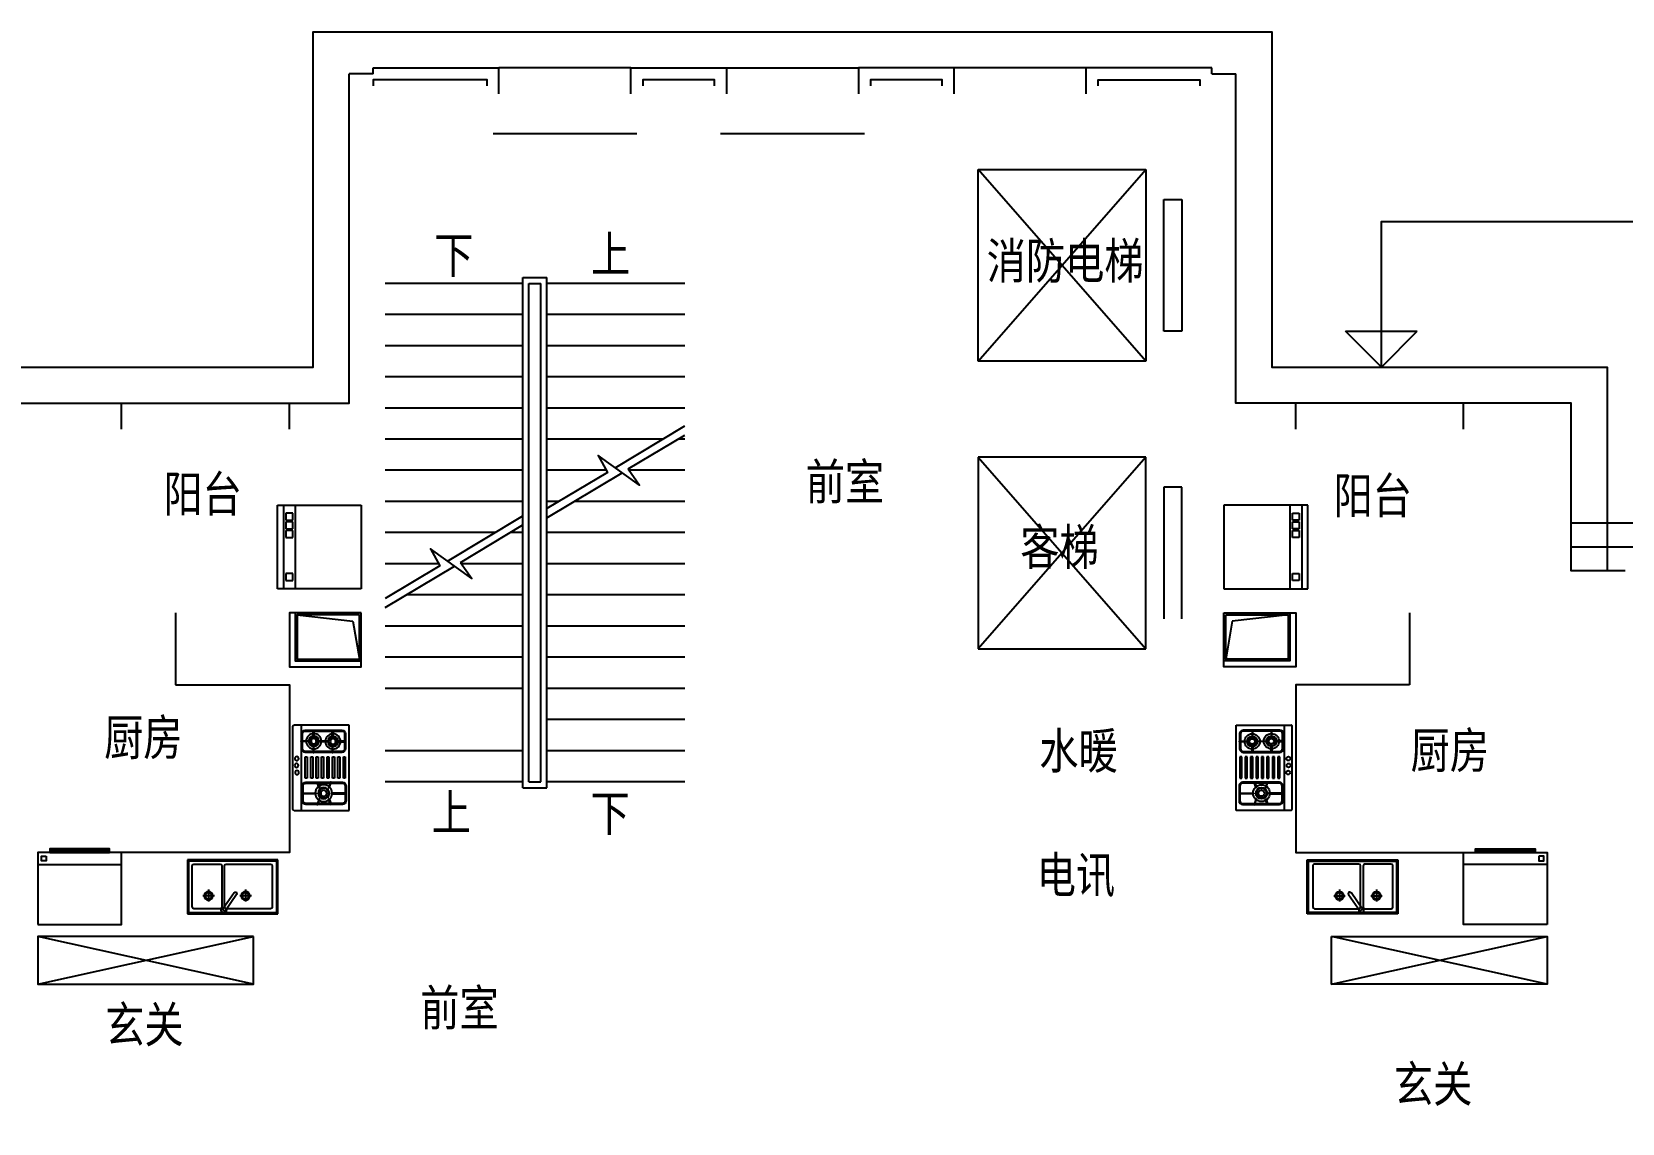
# Model space of a CAD drawing. Extents: x 544659 to 588977, y -8328 to 21775.
# Drawn here: x 562727 to 576002, y 12666 to 21775 of the extents above; entities that cross this region are included whole.
import ezdxf

# ---------------------------------------------------------------- set-up
doc = ezdxf.new("R2010")
doc.units = 0
doc.header["$LTSCALE"] = 1000
doc.header["$MEASUREMENT"] = 0
doc.layers.get('0').update_dxf_attribs({"color": 254, "linetype": 'CONTINUOUS'})
for name, color, linetype in [('DIM_ELEV', 3, 'CONTINUOUS'), ('J家具', 25, 'CONTINUOUS'), ('LVTRY', 6, 'CONTINUOUS'), ('stair', 2, 'CONTINUOUS'), ('TEXT', 7, 'CONTINUOUS'), ('WALL', 9, 'CONTINUOUS'), ('WINDOW', 4, 'CONTINUOUS'), ('保温层', 42, 'CONTINUOUS'), ('剖面墙线', 254, 'CONTINUOUS'), ('看线', 157, 'CONTINUOUS')]:
    doc.layers.add(name, color=color, linetype=linetype)
doc.styles.add('-黑体', font='SIMHEI.TTF', dxfattribs={"width": 0.8})

# ---------------------------------------------------------------- blocks, each defined once
blk = doc.blocks.new('m')
at = {"layer": 'LVTRY'}
for p, q in [((-356, 469), (356, 469)), ((-356, 10), (-356, 469)), ((356, 469), (356, 10)), ((-346, 0), (346, 0))]:
    blk.add_line(p, q, dxfattribs=at)
at = {"layer": 'LVTRY', "color": 251}
for p, q in [((-307, 414), (-307, 107)), ((-299, 414), (-299, 107)), ((-152, 444), (-277, 444)), ((-152, 436), (-277, 436)), ((-218, 441), (-214, 441)), ((-218, 323), (-218, 441)), ((-214, 441), (-214, 323)), ((-130, 107), (-130, 414)), ((-122, 107), (-122, 414)), ((90, 437), (-87, 437)), ((-87, 437), (-87, 421)), ((-87, 421), (90, 421)), ((90, 421), (90, 437)), ((128, 409), (128, 103)), ((136, 409), (136, 103)), ((284, 439), (158, 439)), ((284, 431), (158, 431)), ((215, 441), (220, 441)), ((215, 365), (215, 441)), ((220, 441), (220, 365)), ((306, 103), (306, 409)), ((314, 103), (314, 409)), ((-307, 318), (-309, 313)), ((-309, 313), (-260, 297)), ((-258, 302), (-307, 318)), ((-260, 297), (-258, 302)), ((-214, 323), (-218, 323)), ((-171, 302), (-122, 318)), ((-169, 297), (-171, 302)), ((-120, 313), (-169, 297)), ((-122, 318), (-120, 313)), ((90, 392), (-87, 392)), ((-87, 392), (-87, 375)), ((-87, 375), (90, 375)), ((90, 347), (-87, 347)), ((-87, 347), (-87, 330)), ((-87, 330), (90, 330)), ((90, 301), (-87, 301)), ((-87, 301), (-87, 285)), ((-87, 285), (90, 285)), ((90, 375), (90, 392)), ((90, 330), (90, 347)), ((90, 285), (90, 301)), ((128, 333), (188, 333)), ((128, 328), (128, 333)), ((188, 328), (128, 328)), ((188, 333), (188, 328)), ((220, 365), (215, 365)), ((218, 301), (222, 301)), ((218, 207), (218, 301)), ((222, 301), (222, 207)), ((314, 333), (254, 333)), ((254, 333), (254, 328)), ((254, 328), (314, 328)), ((314, 328), (314, 333)), ((-309, 208), (-260, 224)), ((-307, 203), (-309, 208)), ((-258, 219), (-307, 203)), ((-260, 224), (-258, 219)), ((-214, 198), (-218, 198)), ((-218, 198), (-218, 80)), ((-214, 80), (-214, 198)), ((-169, 224), (-171, 219)), ((-171, 219), (-122, 203)), ((-120, 208), (-169, 224)), ((-122, 203), (-120, 208)), ((90, 256), (-87, 256)), ((-87, 256), (-87, 239)), ((-87, 239), (90, 239)), ((90, 211), (-87, 211)), ((-87, 211), (-87, 194)), ((-87, 194), (90, 194)), ((90, 165), (-87, 165)), ((-87, 165), (-87, 149)), ((-87, 149), (90, 149)), ((90, 239), (90, 256)), ((90, 194), (90, 211)), ((90, 149), (90, 165)), ((128, 175), (188, 175)), ((128, 170), (128, 175)), ((188, 170), (128, 170)), ((188, 175), (188, 170)), ((222, 207), (218, 207)), ((223, 144), (219, 144)), ((219, 144), (219, 70)), ((223, 70), (223, 144)), ((314, 175), (254, 175)), ((254, 175), (254, 170)), ((254, 170), (314, 170)), ((314, 170), (314, 175)), ((356, 68), (-356, 68)), ((-277, 85), (-152, 85)), ((-277, 77), (-152, 77)), ((-218, 80), (-214, 80)), ((90, 120), (-87, 120)), ((-87, 120), (-87, 103)), ((-87, 103), (90, 103)), ((90, 103), (90, 120)), ((158, 81), (284, 81)), ((158, 73), (284, 73)), ((219, 70), (223, 70))]:
    blk.add_line(p, q, dxfattribs=at)
for centre, radius in [((-213, 257), 70.1), ((-213, 257), 47.3), ((-213, 257), 41.8), ((-213, 257), 25.3), ((219, 334), 63.7), ((219, 334), 43), ((219, 334), 38), ((219, 334), 23), ((221, 174), 63.7), ((221, 174), 43), ((221, 174), 38), ((221, 174), 23), ((-41, 34), 16.2), ((19, 30), 16.2), ((76, 32), 16.2)]:
    blk.add_circle(centre, radius, dxfattribs=at)
for centre, radius, start, end in [((-277, 414), 30, 90, 180), ((-277, 414), 22, 90, 180), ((-152, 414), 30, 0, 90), ((-152, 414), 22, 0, 90), ((158, 409), 30, 90, 180), ((158, 409), 22, 90, 180), ((284, 409), 30, 0, 90), ((284, 409), 22, 0, 90), ((-277, 107), 30, 180, 270), ((-277, 107), 22, 180, 270), ((-152, 107), 30, 270, 0), ((-152, 107), 22, 270, 0), ((158, 103), 30, 180, 270), ((158, 103), 22, 180, 270), ((284, 103), 30, 270, 0), ((284, 103), 22, 270, 0)]:
    blk.add_arc(centre, radius, start, end, dxfattribs=at)
at = {"layer": 'LVTRY'}
for centre, start, end in [((-346, 10), 180, 269.961), ((346, 10), 269.961, 0)]:
    blk.add_arc(centre, 10, start, end, dxfattribs=at)
blk = doc.blocks.new('d2')
at = {"layer": 'LVTRY'}
blk.add_line((350, -500), (-350, -500), dxfattribs=at)
for points in [[(350, 0), (-350, 0), (-350, -600), (350, -600)], [(280, -570), (280, -530), (320, -530), (320, -570)], [(-250, -620), (250, -620), (250, -600), (-250, -600)], [(-250, -620), (-250, -630), (250, -630), (250, -620)]]:
    blk.add_lwpolyline(points, close=True, dxfattribs=at)
blk = doc.blocks.new('xi')
at = {"layer": 'LVTRY'}
for p, q in [((-350, -700), (-350, 0)), ((-350, 0), (350, 0)), ((350, 0), (350, -700)), ((-350, -550), (350, -550)), ((-350, -650), (350, -650)), ((-224, -572), (-281, -572)), ((-281, -572), (-281, -629)), ((-281, -629), (-224, -629)), ((-224, -629), (-224, -572)), ((-152, -572), (-209, -572)), ((-209, -572), (-209, -629)), ((-209, -629), (-152, -629)), ((-152, -629), (-152, -572)), ((-80, -572), (-137, -572)), ((-137, -572), (-137, -629)), ((-137, -629), (-80, -629)), ((-80, -629), (-80, -572)), ((280, -572), (222, -572)), ((222, -572), (222, -629)), ((222, -629), (280, -629)), ((280, -629), (280, -572)), ((350, -700), (-350, -700))]:
    blk.add_line(p, q, dxfattribs=at)
blk = doc.blocks.new('xc1')
at = {"layer": 'LVTRY'}
for p, q in [((-378, 0), (-378, 450)), ((-378, 450), (378, 450)), ((378, 450), (378, 0)), ((378, 0), (-378, 0))]:
    blk.add_line(p, q, dxfattribs=at)
at = {"layer": 'LVTRY', "color": 251}
for p, q in [((-368, 10), (-368, 440)), ((-368, 440), (368, 440)), ((-105, 408), (-323, 408)), ((-63, 427), (-85, 411)), ((-85, 411), (12, 273)), ((33, 288), (-63, 427)), ((316, 408), (-53, 408)), ((368, 440), (368, 10)), ((-338, 393), (-338, 50)), ((-153, 300), (-249, 300)), ((-201, 248), (-201, 348)), ((-90, 50), (-90, 393)), ((-68, 393), (-68, 50)), ((156, 300), (60, 300)), ((108, 248), (108, 348)), ((331, 50), (331, 393)), ((368, 10), (-368, 10)), ((-323, 35), (-105, 35)), ((-53, 35), (316, 35))]:
    blk.add_line(p, q, dxfattribs=at)
for centre, radius in [((-201, 300), 36.1), ((-201, 300), 27.1), ((108, 300), 36.1), ((108, 300), 27.1)]:
    blk.add_circle(centre, radius, dxfattribs=at)
for centre, radius, start, end in [((-323, 393), 15, 90, 180), ((-105, 393), 15, 0, 90), ((-74, 419), 21.7, 342.6068, 267.3353), ((-53, 393), 15, 90, 180), ((316, 393), 15, 0, 90), ((22, 281), 13.3, 214.971, 34.971), ((-323, 50), 15, 180, 270), ((-105, 50), 15, 270, 0), ((-53, 50), 15, 180, 270), ((316, 50), 15, 270, 0)]:
    blk.add_arc(centre, radius, start, end, dxfattribs=at)
blk = doc.blocks.new('z1')
for p, q in [((-876078, -170360, -161), (-876024, -170045, -161)), ((-876544, -170415, -161), (-876078, -170360, -161))]:
    blk.add_line(p, q)
at = {"elevation": -161}
for points in [[(-876009, -170430), (-876609, -170430), (-876609, -169980), (-876009, -169980)], [(-876009, -170430), (-876559, -170430), (-876559, -170030), (-876009, -170030)], [(-876024, -170415), (-876544, -170415), (-876544, -170045), (-876024, -170045)]]:
    blk.add_lwpolyline(points, close=True, dxfattribs=at)
blk = doc.blocks.new('A$C56D712EF')
at = {"layer": '看线'}
blk.add_lwpolyline([(26200, 14050), (39400, 14050), (39400, 8800), (38400, 8800), (38400, 3600), (35400, 3600)], dxfattribs=at)

msp = doc.modelspace()

# ---------------------------------------------------------------- linework, layer by layer
at = {"layer": 'DIM_ELEV'}
for p, q in [((573992, 18975), (573692, 19275)), ((573692, 19275), (574292, 19275)), ((573992, 18975), (574292, 19275))]:
    msp.add_line(p, q, dxfattribs=at)
msp.add_lwpolyline([(573992, 18975), (573992, 20192), (576984, 20192)], dxfattribs=at)
at = {"layer": 'J家具'}
for p, q in [((562777, 13825), (564577, 14225)), ((564577, 13825), (562777, 14225)), ((575377, 13825), (573577, 14225)), ((573577, 13825), (575377, 14225))]:
    msp.add_line(p, q, dxfattribs=at)
for points in [[(564577, 14225), (562777, 14225), (562777, 13825), (564577, 13825)], [(573577, 14225), (575377, 14225), (575377, 13825), (573577, 13825)]]:
    msp.add_lwpolyline(points, close=True, dxfattribs=at)
at = {"layer": 'LVTRY'}
for p, q in [((563927, 16925), (563927, 16325)), ((574227, 16925), (574227, 16325))]:
    msp.add_line(p, q, dxfattribs=at)
for points in [[(563927, 16325), (564877, 16325), (564877, 14925), (562777, 14925)], [(574227, 16325), (573277, 16325), (573277, 14925), (575377, 14925)]]:
    msp.add_lwpolyline(points, dxfattribs=at)
at = {"layer": 'stair'}
for p, q in [((570627, 19025), (570627, 20625)), ((572027, 19025), (570627, 20625)), ((570627, 19025), (572027, 20625)), ((570627, 20625), (572027, 20625)), ((572027, 20625), (572027, 19025)), ((572177, 19275), (572177, 20375)), ((572177, 20375), (572327, 20375)), ((572327, 20375), (572327, 19275)), ((566827, 19675), (565677, 19675)), ((566827, 15465), (566827, 19725)), ((566827, 19725), (567027, 19725)), ((567027, 15465), (567027, 19725)), ((568177, 19675), (567027, 19675)), ((566827, 19415), (565677, 19415)), ((568177, 19415), (567027, 19415)), ((572327, 19275), (572177, 19275)), ((566827, 19155), (565677, 19155)), ((568177, 19155), (567027, 19155)), ((572027, 19025), (570627, 19025)), ((566827, 18895), (565677, 18895)), ((568177, 18895), (567027, 18895)), ((566827, 18635), (565677, 18635)), ((568177, 18635), (567027, 18635)), ((567597, 18137), (568177, 18485)), ((566827, 18375), (565677, 18375)), ((567994, 18375), (567027, 18375)), ((567706, 18126), (568177, 18409)), ((568177, 18375), (568121, 18375)), ((572027, 18225), (570627, 18225)), ((570627, 18225), (570627, 16625)), ((572027, 18225), (570627, 16625)), ((570627, 18225), (572027, 16625)), ((572027, 16625), (572027, 18225)), ((566827, 18115), (565677, 18115)), ((567524, 18115), (567027, 18115)), ((567027, 17719), (567655, 18095)), ((568177, 18115), (567714, 18115)), ((572327, 17975), (572177, 17975)), ((572177, 17975), (572177, 16875)), ((572327, 16875), (572327, 17975)), ((566827, 17855), (565677, 17855)), ((567127, 17855), (567027, 17855)), ((568177, 17855), (567254, 17855)), ((566197, 17357), (566827, 17735)), ((566306, 17346), (566827, 17659)), ((566594, 17595), (565677, 17595)), ((566827, 17595), (566721, 17595)), ((568177, 17595), (567027, 17595)), ((566124, 17335), (565677, 17335)), ((565677, 16969), (566255, 17315)), ((566827, 17335), (566314, 17335)), ((568177, 17335), (567027, 17335)), ((566827, 17075), (565854, 17075)), ((568177, 17075), (567027, 17075)), ((566827, 16815), (565677, 16815)), ((568177, 16815), (567027, 16815)), ((570627, 16625), (572027, 16625)), ((566827, 16555), (565677, 16555)), ((568177, 16555), (567027, 16555)), ((566827, 16295), (565677, 16295)), ((568177, 16295), (567027, 16295)), ((568177, 16035), (567027, 16035)), ((566827, 15775), (565677, 15775)), ((568177, 15775), (567027, 15775)), ((566827, 15515), (565677, 15515)), ((566827, 15465), (567027, 15465)), ((568177, 15515), (567027, 15515))]:
    msp.add_line(p, q, dxfattribs=at)
for points in [[(567706, 18126), (567800, 17991), (567455, 18239), (567533, 18098), (567027, 17795)], [(566306, 17346), (566400, 17211), (566055, 17459), (566133, 17318), (565677, 17045)]]:
    msp.add_lwpolyline(points, dxfattribs=at)
at = {"layer": 'WALL'}
for p, q in [((566877, 15515), (566877, 19675)), ((566877, 19675), (566977, 19675)), ((566977, 15515), (566977, 19675)), ((566877, 15515), (566977, 15515))]:
    msp.add_line(p, q, dxfattribs=at)
for points in [[(566527, 21325), (566527, 21375), (565577, 21375), (565577, 21325)], [(568427, 21325), (568427, 21375), (567827, 21375), (567827, 21325)], [(570327, 21325), (570327, 21375), (569727, 21375), (569727, 21325)], [(571627, 21325), (571627, 21375), (572477, 21375), (572477, 21325)]]:
    msp.add_lwpolyline(points, dxfattribs=at)
at = {"layer": 'WINDOW'}
for p, q in [((566577, 20925), (567777, 20925)), ((568477, 20925), (569677, 20925))]:
    msp.add_line(p, q, dxfattribs=at)
at = {"layer": '保温层'}
for p, q in [((565577, 21425), (565377, 21425)), ((565577, 21425), (565577, 21475)), ((566627, 21258), (566627, 21475)), ((571527, 21258), (571527, 21475)), ((572577, 21425), (572577, 21475)), ((572577, 21425), (572777, 21425))]:
    msp.add_line(p, q, dxfattribs=at)
for points in [[(564877, 18675), (565377, 18675), (565377, 21425)], [(564877, 18675), (565377, 18675), (565377, 21425)], [(565577, 21475), (566627, 21475)], [(565577, 21475), (566627, 21475)], [(567727, 21258), (567727, 21475), (568527, 21475), (568527, 21258)], [(570427, 21258), (570427, 21475), (569627, 21475), (569627, 21258)], [(572577, 21475), (571527, 21475)], [(573277, 18675), (572777, 18675), (572777, 21425)], [(562127, 17275), (562577, 17275), (562577, 18675), (563477, 18675)], [(563477, 18458), (563477, 18675)], [(564877, 18458), (564877, 18675)], [(573277, 18458), (573277, 18675)], [(576027, 17275), (575577, 17275), (575577, 18675), (574677, 18675)], [(574677, 18458), (574677, 18675)]]:
    msp.add_lwpolyline(points, dxfattribs=at)
at = {"layer": '看线'}
for p, q in [((567727, 21475), (566627, 21475)), ((568527, 21475), (569627, 21475)), ((571527, 21475), (570427, 21475)), ((563477, 18675), (564877, 18675)), ((574677, 18675), (573277, 18675))]:
    msp.add_line(p, q, dxfattribs=at)
for points in [[(562277, 17275), (562277, 18975), (565077, 18975), (565077, 21775), (565577, 21775), (572577, 21775), (573077, 21775), (573077, 18975), (575877, 18975), (575877, 17275)], [(575177, 7225), (575177, 6725), (587977, 6725), (587977, 12025), (588977, 12025), (588977, 17675), (575577, 17675)]]:
    msp.add_lwpolyline(points, dxfattribs=at)

# ---------------------------------------------------------------- block references
at = {"layer": 'LVTRY'}
for name, p, rotation in [('xi', (565477, 17475), 270), ('m', (573248, 15633), 90), ('d2', (563127, 14325), 180), ('xc1', (573751, 14863), 180)]:
    msp.add_blockref(name, p, dxfattribs=dict(at, rotation=rotation))
at = {"layer": 'LVTRY', "xscale": -1}
for name, p, rotation in [('xi', (572677, 17475), 90), ('m', (564907, 15633), 270), ('d2', (575027, 14325), 180), ('xc1', (564404, 14863), 180)]:
    msp.add_blockref(name, p, dxfattribs=dict(at, rotation=rotation))
at = {"layer": 'WALL', "xscale": -1, "rotation": 180}
msp.add_blockref('z1', (1441486, -153505, 161), dxfattribs=at)
msp.add_blockref('z1', (1441486, -153505, 161), dxfattribs=at)
at = {"layer": 'WALL', "rotation": 180}
msp.add_blockref('z1', (-303331, -153505, 161), dxfattribs=at)
msp.add_blockref('z1', (-303331, -153505, 161), dxfattribs=at)
at = {"layer": '剖面墙线'}
msp.add_blockref('A$C56D712EF', (549377, 3425), dxfattribs=at)

# ---------------------------------------------------------------- texts
at = {"layer": 'TEXT', "style": '-黑体', "width": 0.8}
for s, p in [('下', (566087, 19762)), ('上', (567396, 19768)), ('消防电梯', (570698, 19713)), ('前室', (569187, 17870)), ('阳台', (563826, 17768)), ('阳台', (573593, 17754)), ('客梯', (570978, 17325)), ('厨房', (563331, 15736)), ('水暖', (571137, 15624)), ('厨房', (574236, 15628)), ('上', (566066, 15108)), ('下', (567391, 15103)), ('电讯', (571115, 14588)), ('前室', (565970, 13479)), ('玄关', (563340, 13339)), ('玄关', (574097, 12843))]:
    msp.add_text(s, height=300, dxfattribs=at).set_placement(p)

doc.saveas('drawing.dxf')
